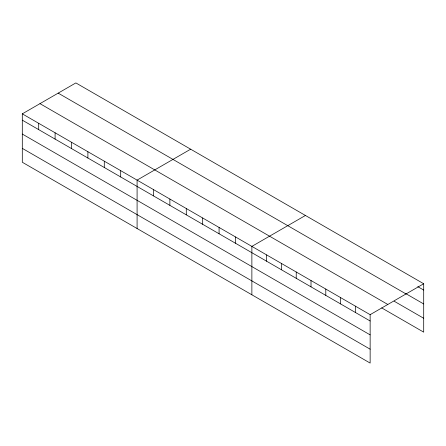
<?xml version="1.0" encoding="UTF-8"?>
<svg xmlns="http://www.w3.org/2000/svg" width="446" height="446" viewBox="0 0 446 446"><rect width="100%" height="100%" fill="white"/><g stroke="black" fill="none" stroke-linecap="round" stroke-linejoin="round"><path stroke-width="0.67" d="M370.141 334.874L370.141 314.67L22.3 113.847L22.3 162.249L370.141 363.077L370.141 334.874L22.3 134.051M381.715 307.913L423.7 332.153L423.7 283.751L75.859 82.923L22.3 113.847M190.648 149.198L137.089 180.117L137.089 228.525M305.432 215.468L251.873 246.393L251.873 294.795M370.141 314.67L423.7 283.751M417.785 286.65L423.7 290.062M405.96 293.713L423.7 303.955M58.186 93.13L406.027 293.953M394.136 301.195L423.7 318.266M39.973 103.645L387.814 304.467M22.3 120.158L370.141 320.986M22.3 148.362L370.141 349.185M355.356 306.134L355.356 312.451M340.577 297.599L340.577 303.916M325.792 289.064L325.792 295.38M311.007 280.528L311.007 286.845M296.228 271.993L296.228 278.31M281.443 263.463L281.443 269.774M266.658 254.928L266.658 261.239M235.477 236.921L235.477 243.237M219.081 227.454L219.081 233.771M202.679 217.988L202.679 224.305M186.283 208.522L186.283 214.833M169.881 199.055L169.881 205.366M153.485 189.583L153.485 195.9M120.688 170.651L120.688 176.967M104.292 161.184L104.292 167.495M87.895 151.718L87.895 158.029M71.494 142.246L71.494 148.563M55.098 132.78L55.098 139.096M38.696 123.313L38.696 129.63"/></g></svg>
